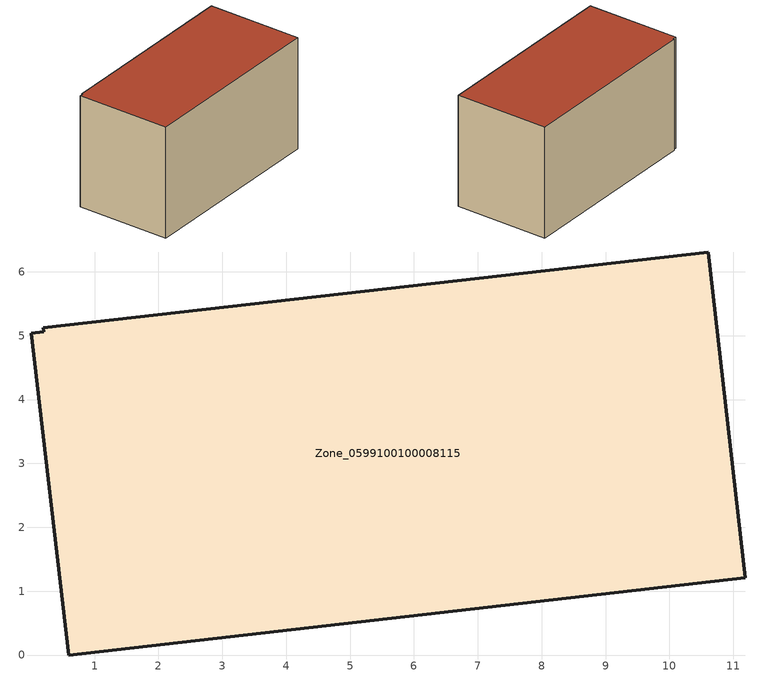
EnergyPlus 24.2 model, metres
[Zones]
Zone_0599100100008115
 floor ground (C_G): 11.19,1.21 0.6,0 0.01,5.04 0.2,5.06 0.2,5.12 10.61,6.31 z0
 wall outside (C_F): 11.19,1.21 10.61,6.31 0.2,5.12 0.2,5.06 0.01,5.04 0.6,0 11.19,1.21 z0:6.12
 roof outside (C_R): 0.6,0 11.19,1.21 10.61,6.31 0.2,5.12 0.2,5.06 0.01,5.04 z6.12
[BUILDING]
Pand.0599100100008115: North Axis=0; Terrain=City; Loads Convergence Tolerance Value=0.04; Temperature Convergence Tolerance Value=0.4; Solar Distribution=FullExterior; Maximum Number of Warmup Days=25; Minimum Number of Warmup Days=1
[Site:Location]
Rotterdam.The.Hague.AP_ZH_NLD Design_Conditions: Latitude=51.96; Longitude=4.45; Time Zone=1; Elevation=-4.5
[SITE:GROUNDTEMPERATURE:BUILDINGSURFACE]
18, 18, 18, 18, 18, 18, 18, 18, 18, 18, 18, 18
[MATERIAL] Thermal Absorptance=0.9; Solar Absorptance=0.7; Visible Absorptance=0.7
Name | Roughness | Thickness | Conductivity | Density | Specific Heat
G.TI.2015-2018 | MediumSmooth | 0.15 | 0.0428571 | 540 | 1210
F.TI.2015-2018 | Rough | 0.3 | 0.0666667 | 1920 | 840
R.TI.2015-2018 | MediumRough | 0.2 | 0.0333333 | 1500 | 1000
[CONSTRUCTION]
C_G: G.TI.2015-2018
C_F: F.TI.2015-2018
C_R: R.TI.2015-2018
[ZONE]
Zone_0599100100008115: Type=1; Multiplier=1; Ceiling Height=Autocalculate; Volume=Autocalculate; Floor Area=autocalculate; Part of Total Floor Area=Yes
[ZONEINFILTRATION:DESIGNFLOWRATE]
Infil_Zone_0599100100008115: Zone or ZoneList or Space or SpaceList=Zone_0599100100008115; Schedule=AlwaysOn; Design Flow Rate Calculation Method=Flow/Area; Flow Rate per Floor Area=0.0015; Constant Term Coefficient=1; Temperature Term Coefficient=0; Velocity Term Coefficient=0; Velocity Squared Term Coefficient=0
[HVACTEMPLATE:ZONE:IDEALLOADSAIRSYSTEM]
Zone_0599100100008115: Maximum Heating Supply Air Temperature=50; Minimum Cooling Supply Air Temperature=13; Maximum Heating Supply Air Humidity Ratio=0.0156; Minimum Cooling Supply Air Humidity Ratio=0.0077; Heating Limit=NoLimit; Cooling Limit=NoLimit; Dehumidification Control Type=ConstantSensibleHeatRatio; Cooling Sensible Heat Ratio=0.7; Dehumidification Setpoint=60; Humidification Control Type=None; Humidification Setpoint=30; Outdoor Air Method=None; Outdoor Air Flow Rate per Person=0.00944; Outdoor Air Flow Rate per Zone Floor Area=0; Outdoor Air Flow Rate per Zone=0; Demand Controlled Ventilation Type=None; Outdoor Air Economizer Type=NoEconomizer; Heat Recovery Type=None; Sensible Heat Recovery Effectiveness=0.7; Latent Heat Recovery Effectiveness=0.65
[ZONECONTROL:THERMOSTAT]
ThermostatControl_Zone_0599100100008115: Zone or ZoneList=Zone_0599100100008115; Control Type Schedule=DualSetpointControlType; Control 1=Thermostat_Zone_0599100100008115; Temperature Difference Between Cutout And Setpoint=0
[THERMOSTATSETPOINT:DUALSETPOINT]
Thermostat_Zone_0599100100008115: Heating Setpoint Temperature Schedule=HeatingSetpoint_Zone_0599100100008115; Cooling Setpoint Temperature Schedule=CoolingSetpoint_Zone_0599100100008115
[SCHEDULE:COMPACT]
HeatingSetpoint_Zone_0599100100008115: Through: 12/31, For: AllDays, Until: 24:00, 21
CoolingSetpoint_Zone_0599100100008115: Through: 12/31, For: AllDays, Until: 24:00, 24
DualSetpointControlType: Through: 12/31, For: AllDays, Until: 24:00, 4
AlwaysOn: Through: 12/31, For: AllDays, Until: 24:00, 1
